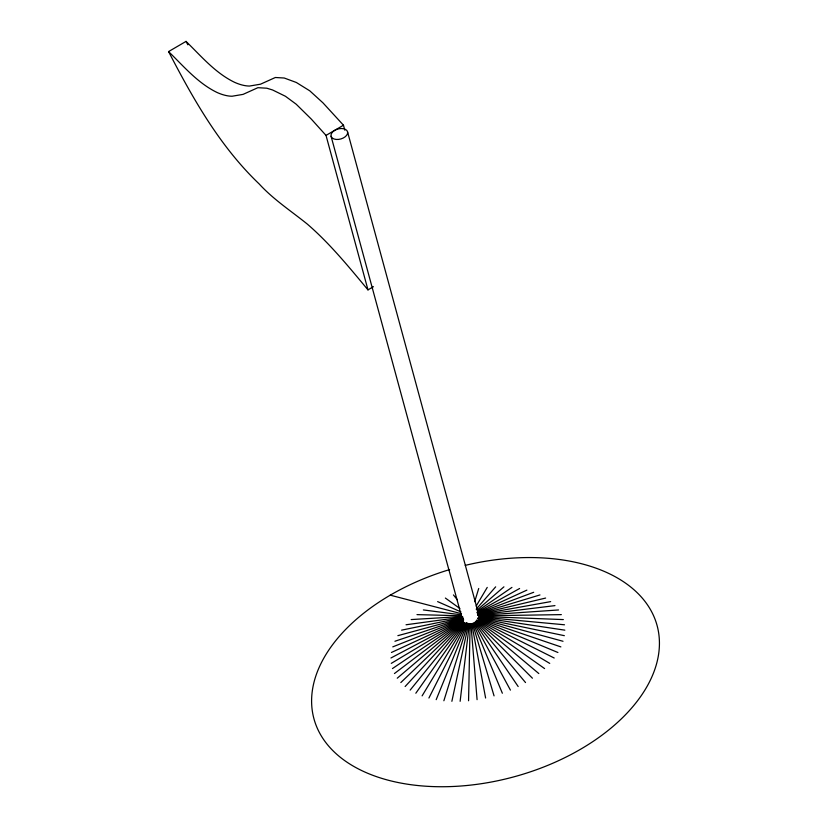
<?xml version="1.0" encoding="UTF-8"?>
<svg xmlns="http://www.w3.org/2000/svg" width="828" height="828" viewBox="0 0 828 828"><rect width="100%" height="100%" fill="white"/><g stroke="black" fill="none" stroke-linecap="round" stroke-linejoin="round"><path stroke-width="1.24" d="M468.565 700.757L470.118 623.712M460.13 701.306L469.362 623.65M451.871 701.306L468.648 623.536M474.672 601.656L478.719 588.491M443.87 700.757L467.975 623.38M436.19 699.66L467.354 623.184M428.914 698.025L466.775 622.946M476.141 606.106L487.237 587.404M422.104 695.872L466.309 622.573M415.832 693.222L465.119 623.318M410.16 690.097L464.591 623.018M476.193 609.211L495.661 586.845M405.14 686.526L464.197 622.594M400.824 682.551L463.794 622.221M477 610.184L503.921 586.845M397.254 678.204L463.452 621.818M394.449 673.526L463.1 621.455M477.559 611.002L511.932 587.404M392.451 668.569L462.811 621.052M391.282 663.373L463.69 619.955M373.438 286.695L367.984 289.883C348.909 266.968 329.958 243.649 307.323 224.098C291.042 210.974 273.385 199.465 259.174 183.94C220.051 146.546 193.224 99.174 168.57 51.584L186.031 41.4C201.142 56.097 215.321 73.061 234.655 82.355A156.792 50.135 59.7 0 0 249.58 86.04L260.52 84.187L275.351 77.501L284.242 78.018L296.31 82.469L309.786 90.832L322.961 102.848L343.475 125.214L344.821 130.203M367.984 289.883L326.015 135.399L343.475 125.214M477 612.265L519.611 588.501M390.94 657.991L463.473 619.613M391.447 652.474L463.318 619.23M477.207 612.844L526.887 590.136M392.772 646.875L463.121 618.858M477.456 613.331L533.687 592.289M394.925 641.255L462.976 618.454M477.611 613.796L539.96 594.939M397.875 635.666L462.78 618.05M477.808 614.221L545.631 598.064M401.601 630.149L462.78 617.553M477.808 614.666L550.651 601.625M406.051 624.767L462.717 617.046M477.973 615.069L554.967 605.61M477.953 615.483L558.548 609.957M411.195 619.572L462.562 616.477M479.246 615.877L561.343 614.624M416.991 614.614L461.393 615.784M479.319 616.363L563.34 619.592M479.184 616.839L564.51 624.788M423.367 609.936L461.403 614.862M479.215 617.346L564.851 630.16M479.05 617.843L564.354 635.676M390.257 595.166L461.517 613.734M477.694 618.03L563.019 641.276M477.621 618.516L560.866 646.896M478.563 619.468L557.917 652.495M437.629 601.614L460.948 611.902M478.325 620.037L554.201 658.012M476.897 619.965L549.74 663.394M476.555 620.451L544.596 668.579M445.371 598.054L459.902 608.528M476.152 620.948L538.811 673.547M475.758 621.497L532.435 678.215M168.57 51.584C183.681 66.281 197.861 83.245 217.195 92.539A156.792 50.135 59.7 0 0 232.119 96.224L243.059 94.382L257.891 87.696L266.782 88.203L272.536 89.952L285.443 96.276L296.165 104.183L311.307 119.087L326.015 135.399M475.22 621.973L525.532 682.562M453.433 594.928L457.449 599.948M474.63 622.428L518.173 686.536M473.926 622.749L510.421 690.107M186.031 41.4L187.863 44.795M473.233 623.142L502.358 693.233M472.467 623.38L494.057 695.882M347.594 131.952A8.539 5.196 -15.2 0 1 336.085 139.435A8.539 5.196 -15.2 0 1 334.264 130.617A8.539 5.196 -15.2 0 1 347.594 131.952L479.36 616.932M331.096 136.32L462.873 621.3M471.691 623.587L485.612 698.025M470.904 623.732L477.083 699.66M465.253 565.369A177.792 108.478 -15.2 0 1 647.258 686.06A177.792 108.478 -15.2 0 1 352.635 765.745A177.792 108.478 -15.2 0 1 449.614 569.592"/></g></svg>
